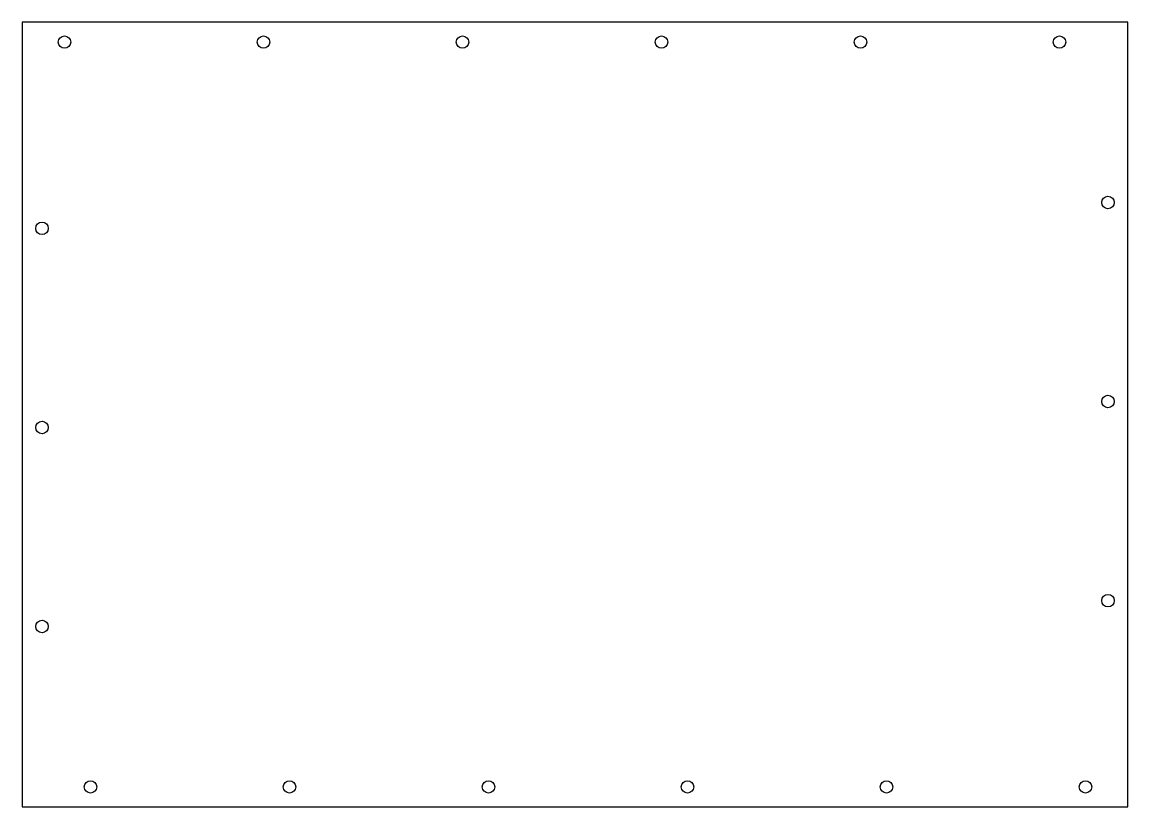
# Model space of a CAD drawing. Header units: metres. Extents: x 0 to 443, y 0 to 314.
import ezdxf

# ---------------------------------------------------------------- set-up
doc = ezdxf.new("R2010")
doc.units = ezdxf.units.M

msp = doc.modelspace()

# ---------------------------------------------------------------- linework, layer by layer
at = {"layer": 'CUT'}
for p, q in [((443.2, 314.4), (0, 314.4)), ((0, 314.4), (0, 0)), ((443.2, 0), (443.2, 314.4)), ((0, 0), (443.2, 0))]:
    msp.add_line(p, q, dxfattribs=at)
at = {"layer": 'HOLES'}
for centre in [(17, 306.4), (96.76, 306.4), (176.53, 306.4), (256.29, 306.4), (336.05, 306.4), (415.81, 306.4), (435.2, 242.16), (8, 231.77), (435.2, 162.39), (8, 152.01), (435.2, 82.63), (8, 72.24), (27.39, 8), (107.15, 8), (186.91, 8), (266.67, 8), (346.44, 8), (426.2, 8)]:
    msp.add_circle(centre, 2.5, dxfattribs=at)

doc.saveas('drawing.dxf')
